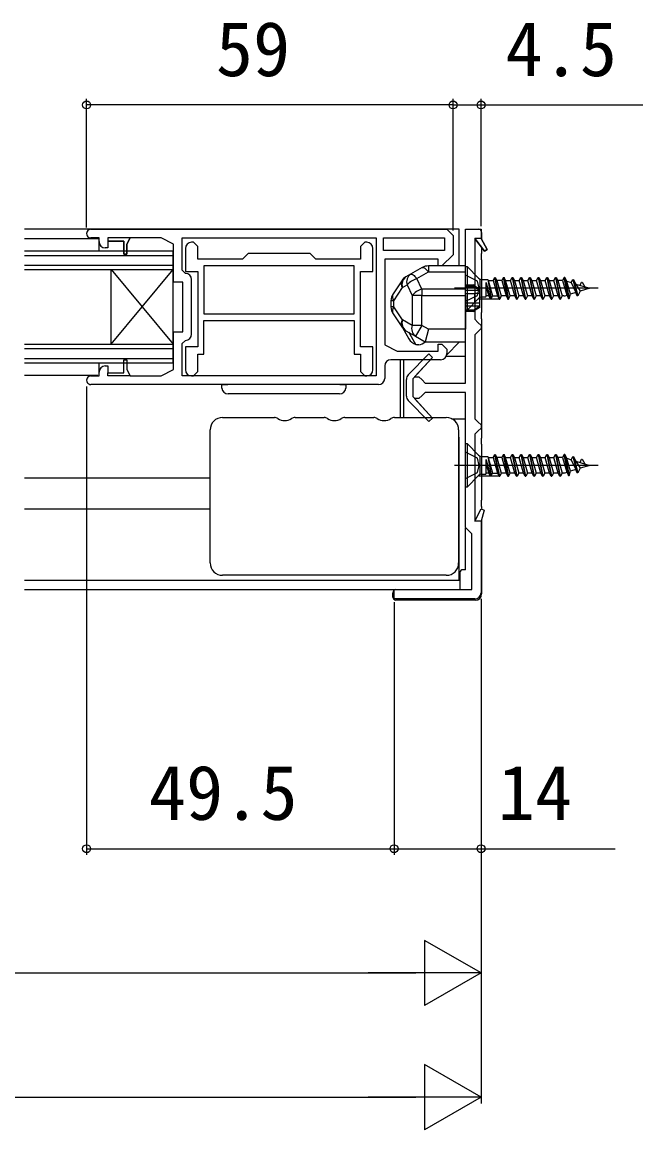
# Model space of a CAD drawing. Units: millimetres, scale not verified. Extents: x -525 to 525, y -782 to 777.
# Drawn here: x -8.9 to 91, y -17.9 to 160.3 of the extents above; entities that cross this region are included whole.
import ezdxf
from ezdxf.enums import TextEntityAlignment as Align

# ---------------------------------------------------------------- set-up
doc = ezdxf.new("R2010")
doc.units = ezdxf.units.MM
doc.header["$LTSCALE"] = 4
for name, color, linetype in [('0-2_YKK_11', 7, 'Continuous'), ('0-3_YKK_12', 2, 'Continuous'), ('0-4_YKK_13', 4, 'Continuous'), ('0-6_YKK_D', 6, 'Continuous')]:
    doc.layers.add(name, color=color, linetype=linetype)
doc.styles.add('ＭＳ ゴシック', font='')
doc.styles.get('ＭＳ ゴシック').set_extended_font_data('MS Gothic')

msp = doc.modelspace()

# ---------------------------------------------------------------- linework, layer by layer
at = {"layer": '0-2_YKK_11'}
for p, q in [((18.4, 110.1), (18.4, 118.9)), ((58.5, 106), (50.5, 106)), ((49.5, 105), (49.5, 103)), ((48.5, 102), (2.2, 102)), ((53, 100.159), (53, 102.841)), ((53, 100.159), (53, 102.841))]:
    msp.add_line(p, q, dxfattribs=at)
for points in [[(2.2, 127), (59.5, 127), (60.5, 126), (60.5, 122.9), (58.7, 121.1), (58.1, 121.1), (58.1, 122.2), (49.5, 122.2), (49.5, 108.4), (51.5, 107.4), (58.1, 107.4), (58.1, 108.5), (58.7, 108.5), (59.5, 107.7), (59.5, 107)], [(62.5, 102.25), (62.5, 127), (65, 127), (65, 125.5), (65.977, 123.756), (65.564, 123.482), (64, 125.5), (64, 112.5), (64.5, 112), (65, 111.5), (65, 111), (64.5, 110.5), (64, 110), (64, 96.5), (64.5, 96), (65, 95.5), (65, 95), (64.5, 94.5), (64, 94), (64, 80), (65.041, 81.989), (65.498, 81.809), (65, 80), (65, 68.5)], [(3.5, 125), (3.5, 125.6), (2.2, 125.6)], [(4.5, 105), (4.9, 105), (4.9, 103.9), (7.5, 103.9), (7.5, 106), (8, 106), (8, 104.4), (8.5, 103.4), (13.5, 103.4), (15.5, 104.4), (15.5, 110.5), (17, 110.5), (17, 118.5), (15.5, 118.5), (15.5, 124.6), (13.5, 125.6), (8.5, 125.6), (8, 124.6), (8, 123), (7.5, 123), (7.5, 125.1), (4.9, 125.1), (4.9, 124), (4.5, 124)], [(16.9, 125.6), (48.1, 125.6), (48.1, 103.4), (16.9, 103.4), (16.9, 108.6), (17.4, 109.1)], [(17.4, 119.9), (16.9, 120.4), (16.9, 125.6)], [(46.6, 124.9), (46.3, 124.9), (45.6, 124.2), (45.6, 122.2), (38.4, 122.2), (37.5, 123.1), (27.5, 123.1), (26.6, 122.2), (19.4, 122.2), (19.4, 124.2), (18.7, 124.9), (18.4, 124.9)], [(17.4, 123.9), (17.4, 120.2), (19.4, 120.2), (19.4, 108.1), (17.4, 108.1), (17.4, 104.4)], [(47.6, 104.4), (47.6, 108.1), (45.6, 108.1), (45.6, 120.2), (47.6, 120.2), (47.6, 123.9)], [(18.4, 103.4), (18.7, 103.4), (19.4, 104.1), (19.4, 106.9), (20.4, 106.9), (20.4, 112.3)], [(20.4, 112.3), (44.6, 112.3), (44.6, 106.9), (45.6, 106.9), (45.6, 104.1), (46.3, 103.4), (46.6, 103.4)], [(53.287, 103.542), (56.618, 106.934), (57.196, 106.381), (54, 102.947), (54, 100.053), (57.196, 96.619), (56.618, 96.066), (53.287, 99.458)], [(53.287, 103.542), (56.618, 106.934), (57.196, 106.381), (54.282, 103.25), (55, 103.25), (55.5, 102.75), (56, 102.25), (62.5, 102.25)], [(2.2, 103.4), (3.5, 103.4), (3.5, 104)], [(64, 67.5), (51, 67.5), (51, 69), (63.5, 69), (63.5, 78), (63, 78.5), (62.5, 79), (62.5, 100.75), (56, 100.75), (55.5, 100.25), (55, 99.75), (54.282, 99.75), (57.196, 96.619), (56.618, 96.066), (53.287, 99.458)]]:
    msp.add_lwpolyline(points, dxfattribs=at)
for points in [[(8.5, 125.6), (4.9, 125.6), (4.9, 125.1), (7.5, 125.1), (7.5, 123), (8, 123), (8, 124.6)], [(49.3, 125.6), (59.1, 125.6), (59.1, 123.6), (49.3, 123.6)], [(64, 125.5), (65.564, 123.482), (65.977, 123.756), (65, 125.5)], [(44.6, 121.1), (20.4, 121.1), (20.4, 113.4), (44.6, 113.4)], [(8.5, 103.4), (4.9, 103.4), (4.9, 103.9), (7.5, 103.9), (7.5, 106), (8, 106), (8, 104.4)], [(64, 80), (65.041, 81.989), (65.498, 81.809), (65, 80)]]:
    msp.add_lwpolyline(points, close=True, dxfattribs=at)
for centre, radius, start, end in [((2.2, 126.3), 0.7, 89.99999, 270.00001), ((4.5, 125), 1, 180.00001, 269.99999), ((18.4, 123.9), 1, 90.00001, 179.99999), ((46.6, 123.9), 1, 0.00001, 89.99999), ((17.4, 118.9), 1, 0.00001, 89.99999), ((17.4, 110.1), 1, 270.00001, 359.99999), ((58.5, 107), 1, 270.00001, 359.99999), ((50.5, 105), 1, 90.00001, 179.99999), ((4.5, 104), 1, 90.00001, 179.99999), ((18.4, 104.4), 1, 180.00001, 269.99999), ((46.6, 104.4), 1, 270.00001, 359.99999), ((54, 102.841), 1, 135.51576, 180.00003), ((54, 102.841), 1, 135.51576, 180.00003), ((2.2, 102.7), 0.7, 89.99999, 270.00001), ((48.5, 103), 1, 270.00001, 359.99999), ((54, 100.159), 1, 179.99997, 224.48424), ((54, 100.159), 1, 179.99997, 224.48424), ((64, 68.5), 1, 270.00001, 359.99999)]:
    msp.add_arc(centre, radius, start, end, dxfattribs=at)
at = {"layer": '0-3_YKK_12'}
for p, q in [((61.5, 127), (-8.5, 127)), ((61.5, 121.1), (61.5, 127)), ((-8.5, 125.5), (3.354, 125.5)), ((3.5, 123.501), (3.5, 125.1)), ((-8.5, 123.5), (15.453, 123.5)), ((15.453, 105.5), (15.453, 123.5)), ((-8.5, 122.8), (15.453, 122.8)), ((-8.5, 121.2), (15.453, 121.2)), ((-8.5, 120.5), (15.453, 120.5)), ((5.453, 108.5), (5.453, 120.5)), ((5.453, 108.5), (15.453, 120.5)), ((5.453, 120.5), (15.453, 108.5)), ((59.5, 106.8), (61.5, 108.8)), ((61.5, 108.8), (61.5, 108.9)), ((-8.5, 108.5), (15.453, 108.5)), ((-8.5, 107.8), (15.453, 107.8)), ((-8.5, 106.2), (15.453, 106.2)), ((-8.5, 105.5), (15.453, 105.5)), ((3.5, 103.884), (3.509, 105.501)), ((52, 106), (52, 96.7)), ((59.5, 106.8), (59.48, 106.8)), ((-8.5, 103.496), (3.293, 103.495)), ((61.397, 93.603), (61.5, 93.5)), ((61.5, 70.5), (61.5, 93.5)), ((-8.5, 87), (21.397, 87)), ((61.397, 87), (61.5, 87)), ((-8.5, 82), (21.397, 82)), ((61.397, 82), (61.5, 82)), ((-8.5, 70.5), (61.5, 70.5)), ((-8.5, 69), (61.5, 69))]:
    msp.add_line(p, q, dxfattribs=at)
at = {"layer": '0-4_YKK_13'}
for p, q in [((62.5, 106.5), (62.5, 127)), ((62.5, 127), (64.6, 127)), ((65.1, 126.5), (65.1, 125.322)), ((65.1, 124.081), (65.1, 123.1)), ((65.1, 122.1), (65.1, 123.1)), ((65.1, 122.1), (65.1, 113.6)), ((54.661, 119.054), (56.531, 120.123)), ((62.5, 121.1), (56.531, 121.1)), ((56.531, 121.1), (56.531, 120.123)), ((56.531, 120.123), (62.5, 120.123)), ((62.5, 120.123), (62.5, 121.1)), ((64.616, 119.134), (62.75, 121)), ((52.238, 118.707), (50.836, 116.604)), ((52.34, 117.598), (53.099, 118.031)), ((53.099, 118.031), (53.9, 116.35)), ((62.5, 118.05), (63.784, 118.05)), ((63.784, 117.836), (62.5, 117.836)), ((62.5, 117.754), (63.934, 117.754)), ((63.784, 118.05), (63.784, 117.836)), ((63.934, 117.9), (64.8, 117.4)), ((63.934, 117.9), (63.934, 117.754)), ((63.934, 117.754), (64.8, 117.199)), ((64.85, 116.1), (64.85, 118.9)), ((66.082, 118.9), (66.619, 115.786)), ((66.165, 118.74), (66.865, 116.26)), ((66.935, 118.74), (67.635, 116.26)), ((78.135, 118.74), (78.835, 116.379)), ((79.1, 115.869), (78.4, 119.25)), ((78.5, 119.25), (79.2, 115.869)), ((79.535, 118.407), (80.235, 116.807)), ((79.8, 118.917), (80.5, 116.297)), ((79.9, 118.917), (80.6, 116.297)), ((80.285, 118.177), (80.985, 117.037)), ((50.938, 115.494), (52.34, 117.598)), ((55.461, 117.373), (55.461, 116.35)), ((55.461, 116.35), (62.5, 116.35)), ((83.847, 117.5), (60.712, 117.5)), ((64.8, 117.15), (62.5, 117.15)), ((62.5, 116.65), (63.934, 116.65)), ((62.5, 116.35), (62.5, 110.9)), ((63.934, 116.65), (63.934, 115.15)), ((64.8, 117.199), (64.8, 117.4)), ((64.8, 117.15), (64.8, 117.199)), ((64.8, 116.65), (64.8, 117.15)), ((65.85, 117.622), (66.235, 116.26)), ((69.035, 116.26), (68.265, 116.26)), ((70.435, 116.26), (69.665, 116.26)), ((71.835, 116.26), (71.065, 116.26)), ((73.235, 116.26), (72.465, 116.26)), ((74.635, 116.26), (73.865, 116.26)), ((76.035, 116.26), (75.265, 116.26)), ((77.435, 116.26), (76.665, 116.26)), ((78.325, 116.26), (78.065, 116.26)), ((50.5, 115.494), (50.5, 114.506)), ((50.938, 115.494), (50.5, 115.494)), ((50.938, 114.506), (50.5, 114.506)), ((50.938, 114.506), (50.938, 115.494)), ((52.34, 112.402), (50.938, 114.506)), ((62.5, 115.15), (63.934, 115.15)), ((62.5, 114.65), (64.8, 114.65)), ((62.75, 114), (64.616, 115.866)), ((63.934, 115.15), (64.8, 115.15)), ((64.8, 114.601), (63.934, 114.046)), ((64.8, 114.4), (63.934, 113.9)), ((67.794, 115.75), (64.665, 115.75)), ((64.8, 114.65), (64.8, 115.15)), ((64.8, 114.601), (64.8, 114.65)), ((64.8, 114.4), (64.8, 114.601)), ((67.9, 115.75), (68, 115.75)), ((69.3, 115.75), (69.4, 115.75)), ((70.7, 115.75), (70.8, 115.75)), ((72.1, 115.75), (72.2, 115.75)), ((73.5, 115.75), (73.6, 115.75)), ((74.9, 115.75), (75, 115.75)), ((76.3, 115.75), (76.4, 115.75)), ((77.7, 115.75), (77.8, 115.75)), ((50.836, 113.396), (52.238, 111.293)), ((53.9, 111.511), (52.34, 112.402)), ((62.5, 114.046), (63.934, 114.046)), ((63.784, 113.964), (62.5, 113.964)), ((63.784, 113.75), (62.5, 113.75)), ((63.784, 113.964), (63.784, 113.75)), ((63.934, 114.046), (63.934, 113.9)), ((65.1, 112.6), (65.1, 113.6)), ((65.1, 112.6), (65.1, 93.4)), ((52.385, 111.1), (53.392, 109.354)), ((52.91, 110.666), (54.469, 109.775)), ((55.461, 111.511), (53.9, 111.511)), ((55.461, 111.511), (54.469, 109.775)), ((56.531, 110.9), (55.461, 111.511)), ((62.5, 110.9), (56.531, 110.9)), ((54.487, 108.459), (53.361, 110.408)), ((54.469, 109.775), (56, 108.9)), ((54.999, 108.4), (54.699, 108.4)), ((52.5, 106), (52.5, 103.293)), ((62.5, 106.5), (59.366, 106.5)), ((42.252, 102), (43.25, 102)), ((43.25, 102), (43.216, 101.439)), ((52.5, 103.293), (52.5, 99.707)), ((42.218, 100.5), (24.282, 100.5)), ((52.5, 99.707), (52.5, 96.7)), ((23.397, 96.7), (31.726, 96.7)), ((35.068, 96.7), (39.726, 96.7)), ((43.068, 96.7), (47.726, 96.7)), ((51.068, 96.7), (59.397, 96.7)), ((60.268, 96.5), (62.5, 96.5)), ((62.5, 91.101), (62.5, 96.5)), ((21.397, 90.723), (21.397, 94.7)), ((61.397, 94.7), (61.397, 90.723)), ((65.1, 92.4), (65.1, 93.4)), ((64.616, 90.634), (62.75, 92.5)), ((65.1, 92.4), (65.1, 83.4)), ((21.397, 77.277), (21.397, 90.723)), ((61.397, 90.723), (61.397, 77.277)), ((64.85, 87.6), (64.85, 90.4)), ((66.082, 90.4), (66.619, 87.286)), ((66.165, 90.24), (66.865, 87.76)), ((66.935, 90.24), (67.635, 87.76)), ((78.135, 90.24), (78.835, 87.879)), ((79.1, 87.369), (78.4, 90.75)), ((78.5, 90.75), (79.2, 87.369)), ((79.535, 89.907), (80.235, 88.307)), ((79.8, 90.417), (80.5, 87.797)), ((79.9, 90.417), (80.6, 87.797)), ((80.285, 89.677), (80.985, 88.537)), ((83.847, 89), (60.712, 89)), ((62.75, 85.5), (64.616, 87.366)), ((65.85, 89.122), (66.235, 87.76)), ((69.035, 87.76), (68.265, 87.76)), ((70.435, 87.76), (69.665, 87.76)), ((71.835, 87.76), (71.065, 87.76)), ((73.235, 87.76), (72.465, 87.76)), ((74.635, 87.76), (73.865, 87.76)), ((76.035, 87.76), (75.265, 87.76)), ((77.435, 87.76), (76.665, 87.76)), ((78.325, 87.76), (78.065, 87.76)), ((67.794, 87.25), (64.665, 87.25)), ((67.9, 87.25), (68, 87.25)), ((69.3, 87.25), (69.4, 87.25)), ((70.7, 87.25), (70.8, 87.25)), ((72.1, 87.25), (72.2, 87.25)), ((73.5, 87.25), (73.6, 87.25)), ((74.9, 87.25), (75, 87.25)), ((76.3, 87.25), (76.4, 87.25)), ((77.7, 87.25), (77.8, 87.25)), ((65.1, 82.4), (65.1, 83.4)), ((65.1, 82.4), (65.1, 82.05)), ((65.1, 80.363), (65.1, 68.298)), ((62.5, 72.2), (62.5, 78.901)), ((21.397, 73.3), (21.397, 77.277)), ((61.397, 77.277), (61.397, 73.3)), ((61.6, 71.7), (61.6, 69.2)), ((62.5, 72.2), (62.1, 72.2)), ((59.397, 71.3), (23.397, 71.3)), ((50.8, 67.799), (50.8, 68.5)), ((51.301, 69), (61.6, 69)), ((61.6, 69.2), (61.6, 69)), ((64.102, 67.3), (51.299, 67.3))]:
    msp.add_line(p, q, dxfattribs=at)
for points in [[(55.539, 120.836), (53.668, 119.768), (52.91, 119.334)], [(53.668, 119.768), (53.746, 119.79), (53.841, 119.778), (53.952, 119.733), (54.077, 119.655), (54.213, 119.546), (54.357, 119.407), (54.507, 119.242), (54.661, 119.054)], [(55.539, 120.836), (55.616, 120.859), (55.712, 120.847), (55.823, 120.802), (55.947, 120.724), (56.083, 120.614), (56.228, 120.476), (56.378, 120.311), (56.531, 120.123)], [(62.5, 116.35), (62.5, 117.373), (62.5, 120.123)], [(62.5, 115.4), (64.415, 116.355), (64.701, 117.5), (64.415, 118.645), (62.5, 119.6)], [(62.5, 117.373), (55.461, 117.373), (54.661, 119.054)], [(63.784, 117.836), (63.812, 117.838), (63.836, 117.841), (63.868, 117.848), (63.902, 117.863), (63.932, 117.891), (63.934, 117.9)], [(65.181, 118.9), (66.082, 118.9), (66.165, 118.74), (66.935, 118.74), (67.2, 119.25), (67.3, 119.25), (67.565, 118.74), (68.265, 116.26), (68, 115.75), (67.3, 119.25)], [(65.181, 116.1), (65.758, 116.1), (65.85, 116.26), (65.85, 118.44), (66.446, 115.855), (66.235, 116.26), (65.85, 116.26)], [(66.446, 115.855), (66.619, 115.786), (66.865, 116.26), (67.635, 116.26), (67.9, 115.75), (67.2, 119.25)], [(68.6, 119.25), (68.335, 118.74), (67.565, 118.74)], [(68.335, 118.74), (69.035, 116.26), (69.3, 115.75), (68.6, 119.25), (68.7, 119.25), (69.4, 115.75), (69.665, 116.26), (68.965, 118.74), (68.7, 119.25)], [(68.965, 118.74), (69.735, 118.74), (70, 119.25), (70.1, 119.25), (70.365, 118.74), (71.065, 116.26), (70.8, 115.75), (70.1, 119.25)], [(70, 119.25), (70.7, 115.75), (70.435, 116.26), (69.735, 118.74)], [(70.365, 118.74), (71.135, 118.74), (71.4, 119.25), (71.5, 119.25), (71.765, 118.74), (72.465, 116.26), (72.2, 115.75), (71.5, 119.25)], [(71.4, 119.25), (72.1, 115.75), (71.835, 116.26), (71.135, 118.74)], [(71.765, 118.74), (72.535, 118.74), (72.8, 119.25), (72.9, 119.25), (73.165, 118.74), (73.865, 116.26), (73.6, 115.75), (72.9, 119.25)], [(72.8, 119.25), (73.5, 115.75), (73.235, 116.26), (72.535, 118.74)], [(73.165, 118.74), (73.935, 118.74), (74.2, 119.25), (74.3, 119.25), (74.565, 118.74), (75.265, 116.26), (75, 115.75), (74.3, 119.25)], [(74.2, 119.25), (74.9, 115.75), (74.635, 116.26), (73.935, 118.74)], [(74.565, 118.74), (75.335, 118.74), (75.6, 119.25), (75.7, 119.25), (75.965, 118.74), (76.665, 116.26), (76.4, 115.75), (75.7, 119.25)], [(75.6, 119.25), (76.3, 115.75), (76.035, 116.26), (75.335, 118.74)], [(75.965, 118.74), (76.735, 118.74), (77, 119.25), (77.1, 119.25), (77.365, 118.74), (78.065, 116.26), (77.8, 115.75), (77.1, 119.25)], [(77, 119.25), (77.7, 115.75), (77.435, 116.26), (76.735, 118.74)], [(78.796, 118.632), (79.535, 118.407), (79.8, 118.917), (79.9, 118.917), (80.285, 118.177), (82.5, 117.5), (80.985, 117.037), (80.6, 116.297), (80.5, 116.297), (80.235, 116.807), (79.384, 116.547), (78.765, 118.74), (78.5, 119.25), (78.4, 119.25), (78.135, 118.74), (77.365, 118.74)], [(80.935, 117.979), (81.2, 118.489), (81.3, 118.489), (81.685, 117.749)], [(55.461, 111.511), (55.461, 116.35), (53.9, 116.35), (53.9, 111.511)], [(64.8, 115.15), (64.8, 116.65), (63.934, 116.65)], [(78.558, 116.295), (78.835, 116.379), (79.1, 115.869), (79.2, 115.869), (79.384, 116.547)], [(63.934, 113.9), (63.922, 113.923), (63.906, 113.935), (63.864, 113.953), (63.838, 113.959), (63.806, 113.963), (63.784, 113.964)], [(56.531, 110.9), (56, 108.9), (62.5, 108.9), (62.5, 110.9)], [(23.284, 101.439), (23.25, 102), (24.248, 102)], [(62.5, 86.9), (64.415, 87.855), (64.701, 89), (64.415, 90.145), (62.5, 91.1)], [(65.181, 90.4), (66.082, 90.4), (66.165, 90.24), (66.935, 90.24), (67.2, 90.75), (67.3, 90.75), (67.565, 90.24), (68.265, 87.76), (68, 87.25), (67.3, 90.75)], [(65.181, 87.6), (65.758, 87.6), (65.85, 87.76), (65.85, 89.94), (66.446, 87.355), (66.235, 87.76), (65.85, 87.76)], [(66.446, 87.355), (66.619, 87.286), (66.865, 87.76), (67.635, 87.76), (67.9, 87.25), (67.2, 90.75)], [(68.6, 90.75), (68.335, 90.24), (67.565, 90.24)], [(68.335, 90.24), (69.035, 87.76), (69.3, 87.25), (68.6, 90.75), (68.7, 90.75), (69.4, 87.25), (69.665, 87.76), (68.965, 90.24), (68.7, 90.75)], [(68.965, 90.24), (69.735, 90.24), (70, 90.75), (70.1, 90.75), (70.365, 90.24), (71.065, 87.76), (70.8, 87.25), (70.1, 90.75)], [(70, 90.75), (70.7, 87.25), (70.435, 87.76), (69.735, 90.24)], [(70.365, 90.24), (71.135, 90.24), (71.4, 90.75), (71.5, 90.75), (71.765, 90.24), (72.465, 87.76), (72.2, 87.25), (71.5, 90.75)], [(71.4, 90.75), (72.1, 87.25), (71.835, 87.76), (71.135, 90.24)], [(71.765, 90.24), (72.535, 90.24), (72.8, 90.75), (72.9, 90.75), (73.165, 90.24), (73.865, 87.76), (73.6, 87.25), (72.9, 90.75)], [(72.8, 90.75), (73.5, 87.25), (73.235, 87.76), (72.535, 90.24)], [(73.165, 90.24), (73.935, 90.24), (74.2, 90.75), (74.3, 90.75), (74.565, 90.24), (75.265, 87.76), (75, 87.25), (74.3, 90.75)], [(74.2, 90.75), (74.9, 87.25), (74.635, 87.76), (73.935, 90.24)], [(74.565, 90.24), (75.335, 90.24), (75.6, 90.75), (75.7, 90.75), (75.965, 90.24), (76.665, 87.76), (76.4, 87.25), (75.7, 90.75)], [(75.6, 90.75), (76.3, 87.25), (76.035, 87.76), (75.335, 90.24)], [(75.965, 90.24), (76.735, 90.24), (77, 90.75), (77.1, 90.75), (77.365, 90.24), (78.065, 87.76), (77.8, 87.25), (77.1, 90.75)], [(77, 90.75), (77.7, 87.25), (77.435, 87.76), (76.735, 90.24)], [(78.796, 90.132), (79.535, 89.907), (79.8, 90.417), (79.9, 90.417), (80.285, 89.677), (82.5, 89), (80.985, 88.537), (80.6, 87.797), (80.5, 87.797), (80.235, 88.307), (79.384, 88.047), (78.765, 90.24), (78.5, 90.75), (78.4, 90.75), (78.135, 90.24), (77.365, 90.24)], [(80.935, 89.479), (81.2, 89.989), (81.3, 89.989), (81.685, 89.249)], [(78.558, 87.795), (78.835, 87.879), (79.1, 87.369), (79.2, 87.369), (79.384, 88.047)]]:
    msp.add_lwpolyline(points, dxfattribs=at)
for points in [[(62.75, 114), (62.5, 114), (62.5, 121), (62.75, 121)], [(62.75, 85.5), (62.5, 85.5), (62.5, 92.5), (62.75, 92.5)]]:
    msp.add_lwpolyline(points, close=True, dxfattribs=at)
for centre, radius, start, end in [((64.6, 126.5), 0.5, 0, 90), ((54.568, 118.511), 1.546, 125.60247, 198.08496), ((56.531, 119.1), 2, 90, 119.74488), ((53.186, 118.235), 1.059, 153.53555, 217.00781), ((53.902, 117.598), 2, 119.74488, 146.30993), ((53.81, 118.078), 1.546, 125.60247, 198.08496), ((55.807, 115.601), 3.638, 108.35855, 138.09256), ((63.784, 117.9), 0.15, 0, 90), ((65.181, 119.7), 0.8, 224.99999, 269.99998), ((52.5, 115.494), 2, 146.30993, 180), ((51.784, 116.132), 1.059, 153.53555, 217.00781), ((56.607, 113.92), 3.638, 108.35855, 138.09256), ((65.181, 115.3), 0.8, 90, 134.99999), ((78.325, 117.06), 0.8, 269.99998, 286.99998), ((52.5, 114.506), 2, 180, 213.69007), ((51.784, 113.868), 1.059, 142.99219, 206.46445), ((53.186, 111.765), 1.059, 142.99219, 206.46445), ((53.81, 111.922), 1.546, 161.91504, 234.39753), ((63.784, 113.9), 0.15, 270, 0), ((53.902, 112.402), 2, 213.69007, 240.25512), ((55.369, 111.032), 1.546, 161.91504, 234.39753), ((55.124, 110.354), 2, 210, 251.40962), ((54.639, 110.367), 2, 280.36249, 312.83389), ((55.124, 110.354), 2, 251.40962, 257.71285), ((24.282, 101.5), 1, 183.5, 270), ((42.218, 101.5), 1, 270, 356.5), ((23.397, 94.7), 2, 90, 180), ((31.738, 95.7), 1, 56.44269, 90), ((33.397, 98.2), 2, 236.44269, 303.55731), ((35.055, 95.7), 1, 90, 123.55731), ((39.738, 95.7), 1, 56.44269, 90), ((41.397, 98.2), 2, 236.44269, 303.55731), ((43.055, 95.7), 1, 90, 123.55731), ((47.738, 95.7), 1, 56.44269, 90), ((49.397, 98.2), 2, 236.44269, 303.55731), ((51.055, 95.7), 1, 90, 123.55731), ((59.397, 94.7), 2, 0, 90), ((65.181, 91.2), 0.8, 224.99999, 269.99998), ((65.181, 86.8), 0.8, 90, 134.99999), ((78.325, 88.56), 0.8, 269.99998, 286.99998), ((23.397, 73.3), 2, 180, 270), ((59.397, 73.3), 2, 270, 0), ((62.1, 71.7), 0.5, 90, 180)]:
    msp.add_arc(centre, radius, start, end, dxfattribs=at)
for centre, major_axis, ratio, start_param, end_param in [((51.301, 68.5), (-0.501, 0), 0.998135, 4.712389, 6.2831853), ((51.301, 67.801), (0.355, 0.355), 0.99628, 2.358058, 3.9251274), ((64.098, 68.302), (0.71, -0.71), 0.99628, 5.4996506, 7.06672)]:
    msp.add_ellipse(centre, major_axis=major_axis, ratio=ratio, start_param=start_param, end_param=end_param, dxfattribs=at)
at = {"layer": '0-6_YKK_D'}
for p, q in [((1.5, 127.3), (1.5, 148)), ((60.5, 126.793), (60.5, 148)), ((60.5, 126.793), (60.5, 148)), ((65, 127.5), (65, 148)), ((60.5, 147), (1.5, 147)), ((1.5, 101.7), (1.5, 26.3)), ((51, 66.981), (51, 26.3)), ((51, 66.981), (51, 26.3)), ((65, 67.5), (65, 26.3)), ((65, 67.5), (65, -13.7)), ((65, 67.5), (65, 6.3)), ((1.5, 27.3), (51, 27.3)), ((65, 7.3), (55.907, 12.55)), ((55.907, 12.55), (55.907, 2.05)), ((-74.5, 7.3), (54.5, 7.3)), ((65, 7.3), (46.813, 7.3)), ((65, 7.3), (55.907, 2.05)), ((65, -12.7), (55.907, -7.45)), ((55.907, -7.45), (55.907, -17.95)), ((-374.5, -12.7), (54.5, -12.7)), ((65, -12.7), (46.813, -12.7)), ((65, -12.7), (55.907, -17.95))]:
    msp.add_line(p, q, dxfattribs=at)
for points in [[(60.5, 147), (65, 147), (91.05, 147)], [(51, 27.3), (65, 27.3), (86.618, 27.3)]]:
    msp.add_lwpolyline(points, dxfattribs=at)
for centre in [(1.5, 147), (60.5, 147), (60.5, 147), (65, 147), (1.5, 27.3), (51, 27.3), (51, 27.3), (65, 27.3)]:
    msp.add_circle(centre, 0.637, dxfattribs=at)

# ---------------------------------------------------------------- texts
at = {"layer": '0-6_YKK_D', "style": 'ＭＳ ゴシック'}
for s, p in [('59', (22.307, 149)), ('4.5', (68.936, 149)), ('49.5', (11.523, 29.3)), ('14', (67.709, 29.3))]:
    msp.add_text(s, height=8.798, dxfattribs=at).set_placement(p, align=Align.BOTTOM_LEFT)

doc.saveas('drawing.dxf')
